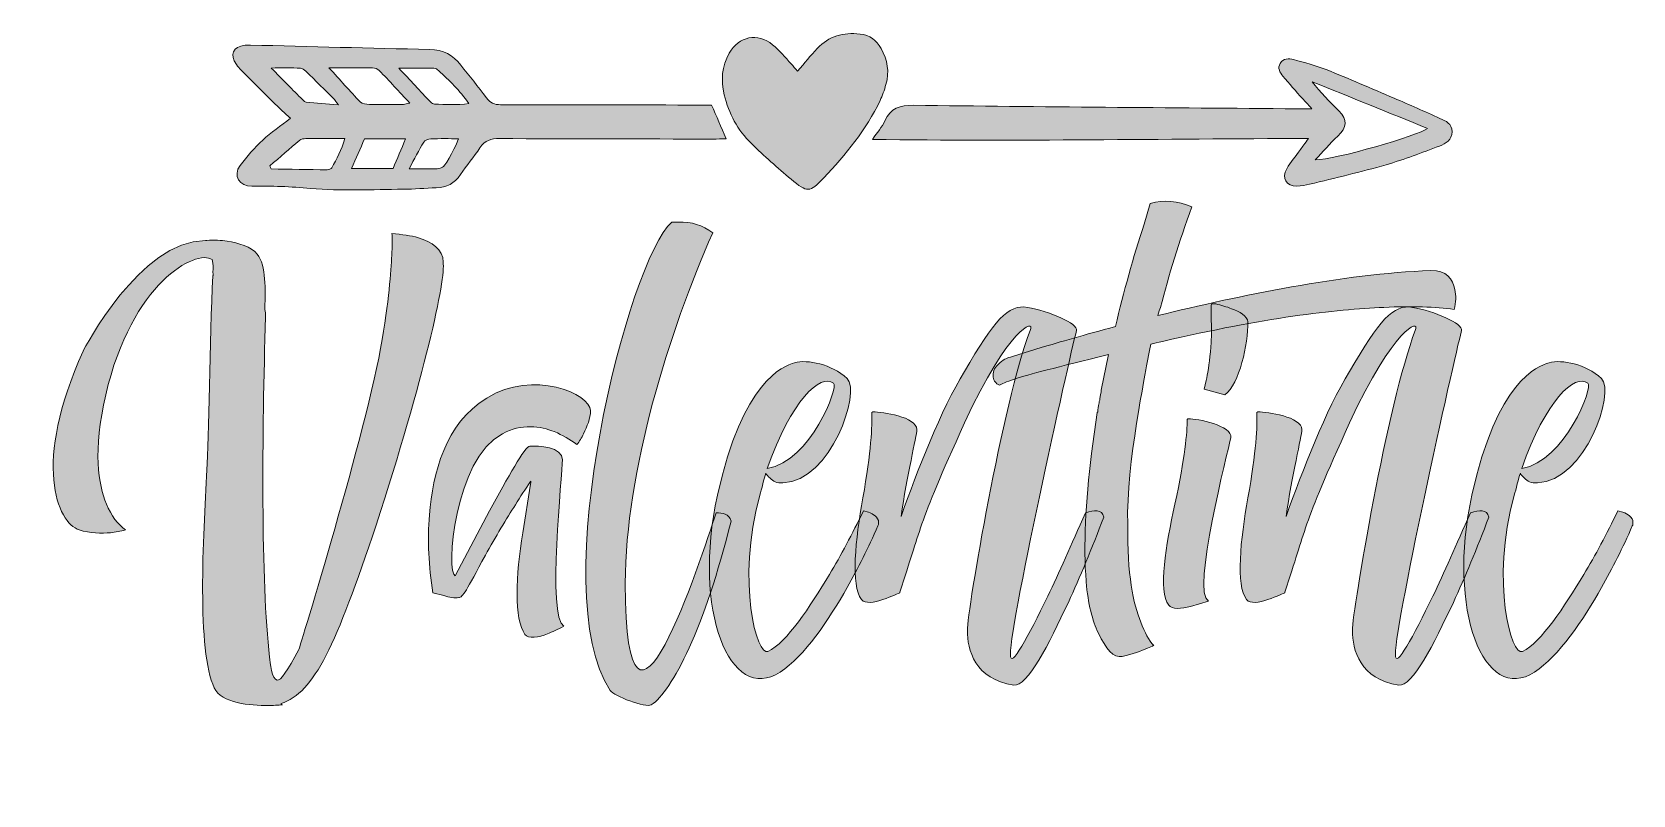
# Model space of a CAD drawing. Header units: inches. Extents: x 139 to 930, y -893 to -186.
# Drawn here: x 139 to 930, y -893 to -516 of the extents above; entities that cross this region are included whole.
import ezdxf

# ---------------------------------------------------------------- set-up
doc = ezdxf.new("R2010")
doc.units = ezdxf.units.IN
doc.header["$MEASUREMENT"] = 0
doc.layers.add('Layer 1', color=7, linetype='Continuous')

# ---------------------------------------------------------------- blocks, each defined once
blk = doc.blocks.new('block 4')
at = {"layer": 'Layer 1', "true_color": 0xffffff}
h = blk.add_hatch(color=7, dxfattribs=at)
h.dxf.hatch_style = 2
edge = h.paths.add_edge_path()
edge.add_spline(control_points=[(842.34, -643.76), (843.02, -646.8), (843.02, -649.84), (842, -653.55), (832.89, -652.2), (821.08, -651.86), (807.25, -652.53), (783.29, -653.55), (747.85, -657.6), (697.91, -669.41), (695.55, -669.74), (693.86, -670.42), (692.18, -670.76), (692.18, -670.76), (691.5, -673.79), (691.5, -673.79), (691.5, -673.79), (690.15, -680.54), (690.15, -680.54), (690.15, -682.57), (679.69, -730.49), (680.7, -759.51), (680.36, -784.82), (683.4, -798.99), (687.11, -808.1), (689.14, -813.16), (691.16, -817.21), (693.53, -819.57), (693.19, -819.57), (693.19, -819.57), (692.85, -819.91), (692.85, -819.91), (690.49, -820.92), (690.49, -820.92), (687.45, -822.27), (683.06, -823.96), (678, -824.97), (673.62, -825.99), (669.9, -821.26), (666.19, -813.5), (663.16, -807.43), (661.13, -798.99), (660.12, -788.19), (660.12, -788.19), (660.12, -787.85), (660.12, -787.85), (658.77, -770.64), (659.78, -748.71), (662.82, -724.75), (662.82, -724.75), (665.52, -704.5), (665.52, -704.5), (665.52, -704.5), (665.85, -704.16), (665.85, -704.16), (665.85, -702.82), (666.19, -701.47), (666.53, -699.78), (666.53, -699.1), (666.53, -698.77), (666.87, -698.43), (666.87, -697.42), (667.2, -696.07), (667.54, -694.38), (667.54, -694.38), (667.54, -693.37), (667.54, -693.37), (667.54, -693.37), (671.25, -675.82), (671.25, -675.82), (645.27, -682.23), (631.77, -685.6), (624.68, -687.97), (620.64, -689.32), (618.27, -690.33), (617.26, -691), (616.25, -690.67), (615.57, -689.99), (614.9, -688.98), (613.89, -687.29), (613.89, -685.27), (614.9, -682.91), (615.91, -681.22), (617.6, -679.53), (619.96, -678.18), (620.97, -677.51), (622.32, -677.17), (623.67, -676.83), (623.67, -676.83), (637.85, -672.44), (637.85, -672.44), (646.96, -669.74), (659.44, -666.03), (674.63, -661.98), (678.68, -644.77), (683.4, -627.9), (688.8, -611.36), (688.8, -611.36), (691.84, -601.24), (691.84, -601.24), (698.59, -599.22), (705.34, -599.89), (712.42, -602.93), (706.01, -620.14), (700.95, -636.67), (696.9, -652.53), (696.56, -653.55), (695.89, -654.9), (695.55, -656.58), (735.71, -646.8), (786.66, -636), (830.53, -634.31), (838.29, -633.97), (841.33, -638.7), (842.34, -643.76)], knot_values=[0, 0, 0, 0, 1, 1, 1, 2, 2, 2, 3, 3, 3, 4, 4, 4, 5, 5, 5, 6, 6, 6, 7, 7, 7, 8, 8, 8, 9, 9, 9, 10, 10, 10, 11, 11, 11, 12, 12, 12, 13, 13, 13, 14, 14, 14, 15, 15, 15, 16, 16, 16, 17, 17, 17, 18, 18, 18, 19, 19, 19, 20, 20, 20, 21, 21, 21, 22, 22, 22, 23, 23, 23, 24, 24, 24, 25, 25, 25, 26, 26, 26, 27, 27, 27, 28, 28, 28, 29, 29, 29, 30, 30, 30, 31, 31, 31, 32, 32, 32, 33, 33, 33, 34, 34, 34, 35, 35, 35, 36, 36, 36, 37, 37, 37, 38, 38, 38, 38], degree=3, periodic=1)
h = blk.add_hatch(color=7, dxfattribs=at)
h.dxf.hatch_style = 2
edge = h.paths.add_edge_path()
edge.add_spline(control_points=[(330.1, -618.11), (336.52, -620.48), (342.59, -623.51), (342.25, -630.26), (343.94, -637.69), (332.81, -687.63), (309.18, -760.18), (289.27, -819.57), (278.81, -842.86), (262.28, -848.26), (262.28, -848.6), (262.61, -848.93), (262.95, -848.93), (261.94, -848.93), (259.58, -849.27), (255.87, -849.27), (247.09, -849.27), (232.58, -848.26), (229.21, -840.5), (220.43, -822.61), (223.81, -765.92), (225.5, -732.85), (226.51, -718.34), (226.84, -668.39), (228.53, -637.01), (228.53, -636.67), (228.87, -636.34), (228.53, -635.32), (228.53, -635.32), (228.53, -634.99), (228.53, -634.99), (228.87, -633.3), (228.53, -631.27), (228.19, -628.91), (220.1, -623.51), (188.38, -640.39), (175.55, -695.73), (169.14, -723.74), (171.84, -739.93), (175.89, -749.72), (178.25, -755.46), (181.63, -759.85), (185.34, -762.54), (182.98, -763.22), (180.28, -763.56), (177.91, -763.89), (173.53, -764.23), (167.79, -764.23), (162.39, -762.54), (151.59, -758.83), (139.11, -729.81), (164.41, -674.13), (164.75, -673.46), (192.42, -619.46), (224.82, -619.46), (224.82, -619.46), (225.5, -619.46), (225.5, -619.46), (229.21, -619.13), (232.58, -619.46), (235.62, -619.8), (241.02, -620.81), (247.43, -622.5), (250.47, -626.21), (254.85, -631.95), (254.52, -644.44), (254.18, -652.53), (254.18, -654.22), (254.52, -654.9), (254.52, -655.91), (254.52, -655.91), (254.52, -657.26), (254.52, -657.26), (252.83, -714.29), (252.15, -788.53), (256.54, -825.31), (256.54, -828.01), (257.89, -836.45), (260.25, -836.78), (261.94, -837.12), (265.31, -832.06), (271.05, -821.6), (271.05, -821.26), (304.46, -713.95), (312.22, -668.39), (315.93, -645.45), (316.61, -632.96), (316.95, -625.2), (317.28, -620.81), (317.28, -617.78), (316.95, -616.09), (322.01, -616.43), (326.39, -617.1), (330.1, -618.11)], knot_values=[0, 0, 0, 0, 1, 1, 1, 2, 2, 2, 3, 3, 3, 4, 4, 4, 5, 5, 5, 6, 6, 6, 7, 7, 7, 8, 8, 8, 9, 9, 9, 10, 10, 10, 11, 11, 11, 12, 12, 12, 13, 13, 13, 14, 14, 14, 15, 15, 15, 16, 16, 16, 17, 17, 17, 18, 18, 18, 19, 19, 19, 20, 20, 20, 21, 21, 21, 22, 22, 22, 23, 23, 23, 24, 24, 24, 25, 25, 25, 26, 26, 26, 27, 27, 27, 28, 28, 28, 29, 29, 29, 30, 30, 30, 31, 31, 31, 31], degree=3, periodic=1)
h = blk.add_hatch(color=7, dxfattribs=at)
h.dxf.hatch_style = 2
edge = h.paths.add_edge_path()
edge.add_spline(control_points=[(432.35, -788.87), (432.35, -893.48), (469.8, -776.38), (477.23, -754.11), (480.26, -754.11), (483.64, -754.45), (484.65, -758.16), (471.49, -810.8), (455.63, -842.18), (445.17, -848.93), (442.47, -850.62), (426.61, -844.55), (424.92, -841.85), (392.19, -792.91), (434.03, -628.91), (455.29, -610.35), (455.29, -610.35), (458.67, -610.35), (458.67, -610.35), (465.08, -610.35), (470.48, -611.7), (475.54, -615.75), (453.94, -664.35), (432.35, -733.86), (432.35, -788.87)], knot_values=[0, 0, 0, 0, 1, 1, 1, 2, 2, 2, 3, 3, 3, 4, 4, 4, 5, 5, 5, 6, 6, 6, 7, 7, 7, 8, 8, 8, 8], degree=3, periodic=1)
h = blk.add_hatch(color=7, dxfattribs=at)
h.dxf.hatch_style = 2
edge = h.paths.add_edge_path()
edge.add_spline(control_points=[(668.9, -756.13), (662.82, -771.99), (657.09, -785.83), (651.35, -798.31), (641.56, -818.9), (631.1, -840.16), (624.35, -839.15), (605.12, -836.45), (601.41, -821.6), (601.41, -812.15), (601.41, -802.7), (618.95, -699.1), (632.45, -664.01), (635.15, -657.6), (621.65, -662.66), (600.06, -709.56), (575.76, -762.88), (578.8, -761.53), (568, -793.25), (568, -793.25), (568, -793.59), (568, -793.59), (567.66, -793.59), (552.48, -801.35), (549.1, -796.96), (543.7, -789.88), (546.06, -767.27), (549.78, -746.68), (553.83, -723.74), (554.5, -710.91), (554.16, -704.5), (554.5, -704.16), (554.84, -704.16), (554.84, -704.16), (559.22, -704.16), (576.44, -706.53), (576.44, -712.94), (576.44, -715.98), (571.37, -736.22), (568.67, -755.79), (576.77, -733.19), (588.24, -703.15), (600.06, -684.25), (614.57, -658.95), (621.65, -650.85), (631.1, -652.53), (641.56, -654.22), (656.41, -660.63), (655.4, -664.01), (654.05, -667.72), (622.67, -807.09), (622.67, -823.96), (622.67, -832.06), (631.44, -814.85), (641.23, -795.28), (646.63, -783.8), (652.7, -769.97), (659.79, -754.11), (664.17, -752.76), (667.89, -752.08), (668.9, -756.13)], knot_values=[0, 0, 0, 0, 1, 1, 1, 2, 2, 2, 3, 3, 3, 4, 4, 4, 5, 5, 5, 6, 6, 6, 7, 7, 7, 8, 8, 8, 9, 9, 9, 10, 10, 10, 11, 11, 11, 12, 12, 12, 13, 13, 13, 14, 14, 14, 15, 15, 15, 16, 16, 16, 17, 17, 17, 18, 18, 18, 19, 19, 19, 20, 20, 20, 20], degree=3, periodic=1)
h = blk.add_hatch(color=7, dxfattribs=at)
h.dxf.hatch_style = 2
edge = h.paths.add_edge_path()
edge.add_spline(control_points=[(731.66, -716.99), (730.31, -723.06), (712.08, -793.59), (720.52, -797.64), (720.52, -797.64), (711.75, -800.34), (711.75, -800.34), (707.36, -801.35), (702.3, -802.03), (700.95, -799.66), (695.55, -792.58), (699.6, -770.31), (703.98, -749.72), (709.05, -726.77), (710.06, -714.29), (710.06, -707.88), (710.4, -707.54), (710.4, -707.54), (710.73, -707.54), (714.78, -707.54), (732.67, -710.91), (731.66, -716.99)], knot_values=[0, 0, 0, 0, 1, 1, 1, 2, 2, 2, 3, 3, 3, 4, 4, 4, 5, 5, 5, 6, 6, 6, 7, 7, 7, 7], degree=3, periodic=1)
edge = h.paths.add_edge_path()
edge.add_spline(control_points=[(728.62, -695.73), (728.62, -695.73), (718.49, -693.03), (718.49, -693.03), (718.49, -693.03), (719.51, -688.64), (719.51, -688.64), (720.18, -685.6), (720.86, -680.88), (721.53, -674.47), (722.88, -661.98), (721.2, -651.86), (722.21, -650.85), (722.21, -650.85), (723.56, -650.85), (723.56, -650.85), (723.56, -650.85), (724.23, -650.85), (724.23, -650.85), (726.93, -651.52), (729.63, -652.2), (731.99, -653.21), (736.04, -654.56), (739.75, -656.92), (740.09, -659.62), (740.09, -670.76), (736.04, -690.33), (728.62, -695.73)], knot_values=[0, 0, 0, 0, 1, 1, 1, 2, 2, 2, 3, 3, 3, 4, 4, 4, 5, 5, 5, 6, 6, 6, 7, 7, 7, 8, 8, 8, 9, 9, 9, 9], degree=3, periodic=1)
h = blk.add_hatch(color=7, dxfattribs=at)
h.dxf.hatch_style = 2
edge = h.paths.add_edge_path()
edge.add_spline(control_points=[(859.21, -756.13), (853.14, -771.99), (847.4, -785.83), (841.66, -798.31), (831.88, -818.9), (821.42, -840.16), (814.67, -839.15), (795.43, -836.45), (791.72, -821.6), (791.72, -812.15), (791.72, -802.7), (809.27, -699.1), (822.77, -664.01), (825.47, -657.6), (811.97, -662.66), (790.37, -709.56), (766.07, -762.88), (769.11, -761.53), (758.31, -793.25), (758.31, -793.25), (758.31, -793.59), (758.31, -793.59), (757.98, -793.59), (742.79, -801.35), (739.42, -796.96), (734.02, -789.88), (736.38, -767.27), (740.09, -746.68), (744.14, -723.74), (744.81, -710.91), (744.48, -704.5), (744.81, -704.16), (745.15, -704.16), (745.15, -704.16), (749.54, -704.16), (766.75, -706.53), (766.75, -712.94), (766.75, -715.98), (761.69, -736.22), (758.99, -755.79), (767.09, -733.19), (778.56, -703.15), (790.37, -684.25), (804.88, -658.95), (811.97, -650.85), (821.42, -652.53), (831.88, -654.22), (846.73, -660.63), (845.71, -664.01), (844.36, -667.72), (812.98, -807.09), (812.98, -823.96), (812.98, -832.06), (821.75, -814.85), (831.54, -795.28), (836.94, -783.8), (843.01, -769.97), (850.1, -754.11), (854.49, -752.76), (858.2, -752.08), (859.21, -756.13)], knot_values=[0, 0, 0, 0, 1, 1, 1, 2, 2, 2, 3, 3, 3, 4, 4, 4, 5, 5, 5, 6, 6, 6, 7, 7, 7, 8, 8, 8, 9, 9, 9, 10, 10, 10, 11, 11, 11, 12, 12, 12, 13, 13, 13, 14, 14, 14, 15, 15, 15, 16, 16, 16, 17, 17, 17, 18, 18, 18, 19, 19, 19, 20, 20, 20, 20], degree=3, periodic=1)
h = blk.add_hatch(color=7, dxfattribs=at)
h.dxf.hatch_style = 2
edge = h.paths.add_edge_path()
edge.add_spline(control_points=[(557.54, -758.83), (557.54, -759.51), (557.54, -760.18), (557.2, -760.52), (552.48, -771.32), (547.42, -781.44), (542.02, -790.89), (532.91, -807.09), (520.76, -824.97), (508.94, -832.74), (483.97, -848.93), (465.41, -802.03), (477.9, -745.33), (490.39, -688.98), (510.29, -681.56), (516.03, -679.87), (522.44, -678.18), (534.25, -680.54), (542.02, -687.63), (548.77, -694.38), (534.25, -738.25), (510.29, -739.26), (507.26, -739.6), (505.23, -738.25), (503.88, -736.9), (502.87, -735.88), (502.2, -735.21), (501.86, -734.54), (500.85, -736.9), (499.83, -742.63), (498.82, -745.33), (487.01, -788.53), (497.47, -825.31), (502.87, -822.61), (512.32, -817.89), (523.46, -800.68), (533.24, -784.48), (538.98, -775.03), (544.38, -764.57), (550.11, -753.1), (550.11, -753.1), (552.48, -753.77), (552.48, -753.77), (553.83, -754.11), (554.84, -755.12), (555.85, -755.46), (556.86, -756.47), (557.54, -757.48), (557.54, -758.83)], knot_values=[0, 0, 0, 0, 1, 1, 1, 2, 2, 2, 3, 3, 3, 4, 4, 4, 5, 5, 5, 6, 6, 6, 7, 7, 7, 8, 8, 8, 9, 9, 9, 10, 10, 10, 11, 11, 11, 12, 12, 12, 13, 13, 13, 14, 14, 14, 15, 15, 15, 16, 16, 16, 16], degree=3, periodic=1)
edge = h.paths.add_edge_path()
edge.add_spline(control_points=[(502.53, -732.17), (524.13, -728.46), (537.97, -691.68), (535.27, -689.99), (528.86, -684.93), (514.34, -698.43), (502.53, -732.17)], knot_values=[0, 0, 0, 0, 1, 1, 1, 2, 2, 2, 2], degree=3, periodic=1)
h = blk.add_hatch(color=7, dxfattribs=at)
h.dxf.hatch_style = 2
edge = h.paths.add_edge_path()
edge.add_spline(control_points=[(930.41, -758.83), (930.41, -759.51), (930.41, -760.18), (930.07, -760.52), (925.35, -771.32), (920.28, -781.44), (914.88, -790.89), (905.77, -807.09), (893.63, -824.97), (881.81, -832.74), (856.84, -848.93), (838.28, -802.03), (850.77, -745.33), (863.25, -688.98), (883.17, -681.56), (888.9, -679.87), (895.31, -678.18), (907.12, -680.54), (914.88, -687.63), (921.63, -694.38), (907.12, -738.25), (883.17, -739.26), (880.13, -739.6), (878.1, -738.25), (876.75, -736.9), (875.74, -735.88), (875.07, -735.21), (874.73, -734.54), (873.72, -736.9), (872.7, -742.63), (871.69, -745.33), (859.88, -788.53), (870.34, -825.31), (875.74, -822.61), (885.19, -817.89), (896.32, -800.68), (906.11, -784.48), (911.85, -775.03), (917.25, -764.57), (922.98, -753.1), (922.98, -753.1), (925.35, -753.77), (925.35, -753.77), (926.7, -754.11), (927.71, -755.12), (928.72, -755.46), (929.73, -756.47), (930.41, -757.48), (930.41, -758.83)], knot_values=[0, 0, 0, 0, 1, 1, 1, 2, 2, 2, 3, 3, 3, 4, 4, 4, 5, 5, 5, 6, 6, 6, 7, 7, 7, 8, 8, 8, 9, 9, 9, 10, 10, 10, 11, 11, 11, 12, 12, 12, 13, 13, 13, 14, 14, 14, 15, 15, 15, 16, 16, 16, 16], degree=3, periodic=1)
edge = h.paths.add_edge_path()
edge.add_spline(control_points=[(875.4, -732.17), (897, -728.46), (910.83, -691.68), (908.14, -689.99), (901.72, -684.93), (887.21, -698.43), (875.4, -732.17)], knot_values=[0, 0, 0, 0, 1, 1, 1, 2, 2, 2, 2], degree=3, periodic=1)
h = blk.add_hatch(color=7, dxfattribs=at)
h.dxf.hatch_style = 2
edge = h.paths.add_edge_path()
edge.add_spline(control_points=[(348.32, -785.15), (348.32, -785.15), (365.19, -753.1), (365.19, -753.1), (374.31, -736.9), (382.74, -721.04), (385.11, -721.04), (389.49, -721.04), (401.3, -721.37), (401.3, -727.79), (401.3, -734.2), (393.54, -805.74), (401.98, -810.13), (398.94, -811.81), (396.24, -812.82), (393.88, -813.84), (389.49, -815.53), (384.43, -816.54), (382.74, -814.17), (377.34, -806.75), (378.02, -784.82), (381.73, -763.89), (381.73, -763.89), (385.44, -739.93), (385.44, -739.93), (385.78, -738.59), (385.78, -738.25), (385.44, -738.59), (383.08, -742.3), (380.38, -746.01), (378.02, -750.06), (373.63, -756.81), (368.23, -765.92), (363.17, -775.03), (353.72, -792.58), (352.03, -795.95), (350.01, -795.95), (348.32, -796.29), (345.29, -795.95), (342.59, -794.94), (342.59, -794.94), (337.19, -793.59), (337.19, -793.59), (335.16, -780.43), (334.49, -767.61), (335.5, -755.12), (337.19, -734.54), (343.26, -709.9), (363.85, -697.42), (386.79, -682.91), (415.14, -695.39), (415.14, -703.49), (415.14, -707.54), (413.45, -711.25), (411.76, -714.96), (410.75, -716.99), (409.74, -718.68), (408.39, -720.36), (405.02, -717.66), (401.3, -715.64), (397.25, -713.95), (390.5, -711.25), (381.05, -709.9), (371.61, -714.96), (347.65, -727.45), (343.6, -784.14), (348.32, -785.15)], knot_values=[0, 0, 0, 0, 1, 1, 1, 2, 2, 2, 3, 3, 3, 4, 4, 4, 5, 5, 5, 6, 6, 6, 7, 7, 7, 8, 8, 8, 9, 9, 9, 10, 10, 10, 11, 11, 11, 12, 12, 12, 13, 13, 13, 14, 14, 14, 15, 15, 15, 16, 16, 16, 17, 17, 17, 18, 18, 18, 19, 19, 19, 20, 20, 20, 21, 21, 21, 22, 22, 22, 22], degree=3, periodic=1)
at = {"layer": 'Layer 1', "lineweight": 0}
for points, knots in [([(842.34, -643.76), (843.02, -646.8), (843.02, -649.84), (842, -653.55), (832.89, -652.2), (821.08, -651.86), (807.25, -652.53), (783.29, -653.55), (747.85, -657.6), (697.91, -669.41), (695.55, -669.74), (693.86, -670.42), (692.18, -670.76), (692.18, -670.76), (691.5, -673.79), (691.5, -673.79), (691.5, -673.79), (690.15, -680.54), (690.15, -680.54), (690.15, -682.57), (679.69, -730.49), (680.7, -759.51), (680.36, -784.82), (683.4, -798.99), (687.11, -808.1), (689.14, -813.16), (691.16, -817.21), (693.53, -819.57), (693.19, -819.57), (693.19, -819.57), (692.85, -819.91), (692.85, -819.91), (690.49, -820.92), (690.49, -820.92), (687.45, -822.27), (683.06, -823.96), (678, -824.97), (673.62, -825.99), (669.9, -821.26), (666.19, -813.5), (663.16, -807.43), (661.13, -798.99), (660.12, -788.19), (660.12, -788.19), (660.12, -787.85), (660.12, -787.85), (658.77, -770.64), (659.78, -748.71), (662.82, -724.75), (662.82, -724.75), (665.52, -704.5), (665.52, -704.5), (665.52, -704.5), (665.85, -704.16), (665.85, -704.16), (665.85, -702.82), (666.19, -701.47), (666.53, -699.78), (666.53, -699.1), (666.53, -698.77), (666.87, -698.43), (666.87, -697.42), (667.2, -696.07), (667.54, -694.38), (667.54, -694.38), (667.54, -693.37), (667.54, -693.37), (667.54, -693.37), (671.25, -675.82), (671.25, -675.82), (645.27, -682.23), (631.77, -685.6), (624.68, -687.97), (620.64, -689.32), (618.27, -690.33), (617.26, -691), (616.25, -690.67), (615.57, -689.99), (614.9, -688.98), (613.89, -687.29), (613.89, -685.27), (614.9, -682.91), (615.91, -681.22), (617.6, -679.53), (619.96, -678.18), (620.97, -677.51), (622.32, -677.17), (623.67, -676.83), (623.67, -676.83), (637.85, -672.44), (637.85, -672.44), (646.96, -669.74), (659.44, -666.03), (674.63, -661.98), (678.68, -644.77), (683.4, -627.9), (688.8, -611.36), (688.8, -611.36), (691.84, -601.24), (691.84, -601.24), (698.59, -599.22), (705.34, -599.89), (712.42, -602.93), (706.01, -620.14), (700.95, -636.67), (696.9, -652.53), (696.56, -653.55), (695.89, -654.9), (695.55, -656.58), (735.71, -646.8), (786.66, -636), (830.53, -634.31), (838.29, -633.97), (841.33, -638.7), (842.34, -643.76)], [0, 0, 0, 0, 1, 1, 1, 2, 2, 2, 3, 3, 3, 4, 4, 4, 5, 5, 5, 6, 6, 6, 7, 7, 7, 8, 8, 8, 9, 9, 9, 10, 10, 10, 11, 11, 11, 12, 12, 12, 13, 13, 13, 14, 14, 14, 15, 15, 15, 16, 16, 16, 17, 17, 17, 18, 18, 18, 19, 19, 19, 20, 20, 20, 21, 21, 21, 22, 22, 22, 23, 23, 23, 24, 24, 24, 25, 25, 25, 26, 26, 26, 27, 27, 27, 28, 28, 28, 29, 29, 29, 30, 30, 30, 31, 31, 31, 32, 32, 32, 33, 33, 33, 34, 34, 34, 35, 35, 35, 36, 36, 36, 37, 37, 37, 38, 38, 38, 38]), ([(330.1, -618.11), (336.52, -620.48), (342.59, -623.51), (342.25, -630.26), (343.94, -637.69), (332.81, -687.63), (309.18, -760.18), (289.27, -819.57), (278.81, -842.86), (262.28, -848.26), (262.28, -848.6), (262.61, -848.93), (262.95, -848.93), (261.94, -848.93), (259.58, -849.27), (255.87, -849.27), (247.09, -849.27), (232.58, -848.26), (229.21, -840.5), (220.43, -822.61), (223.81, -765.92), (225.5, -732.85), (226.51, -718.34), (226.84, -668.39), (228.53, -637.01), (228.53, -636.67), (228.87, -636.34), (228.53, -635.32), (228.53, -635.32), (228.53, -634.99), (228.53, -634.99), (228.87, -633.3), (228.53, -631.27), (228.19, -628.91), (220.1, -623.51), (188.38, -640.39), (175.55, -695.73), (169.14, -723.74), (171.84, -739.93), (175.89, -749.72), (178.25, -755.46), (181.63, -759.85), (185.34, -762.54), (182.98, -763.22), (180.28, -763.56), (177.91, -763.89), (173.53, -764.23), (167.79, -764.23), (162.39, -762.54), (151.59, -758.83), (139.11, -729.81), (164.41, -674.13), (164.75, -673.46), (192.42, -619.46), (224.82, -619.46), (224.82, -619.46), (225.5, -619.46), (225.5, -619.46), (229.21, -619.13), (232.58, -619.46), (235.62, -619.8), (241.02, -620.81), (247.43, -622.5), (250.47, -626.21), (254.85, -631.95), (254.52, -644.44), (254.18, -652.53), (254.18, -654.22), (254.52, -654.9), (254.52, -655.91), (254.52, -655.91), (254.52, -657.26), (254.52, -657.26), (252.83, -714.29), (252.15, -788.53), (256.54, -825.31), (256.54, -828.01), (257.89, -836.45), (260.25, -836.78), (261.94, -837.12), (265.31, -832.06), (271.05, -821.6), (271.05, -821.26), (304.46, -713.95), (312.22, -668.39), (315.93, -645.45), (316.61, -632.96), (316.95, -625.2), (317.28, -620.81), (317.28, -617.78), (316.95, -616.09), (322.01, -616.43), (326.39, -617.1), (330.1, -618.11)], [0, 0, 0, 0, 1, 1, 1, 2, 2, 2, 3, 3, 3, 4, 4, 4, 5, 5, 5, 6, 6, 6, 7, 7, 7, 8, 8, 8, 9, 9, 9, 10, 10, 10, 11, 11, 11, 12, 12, 12, 13, 13, 13, 14, 14, 14, 15, 15, 15, 16, 16, 16, 17, 17, 17, 18, 18, 18, 19, 19, 19, 20, 20, 20, 21, 21, 21, 22, 22, 22, 23, 23, 23, 24, 24, 24, 25, 25, 25, 26, 26, 26, 27, 27, 27, 28, 28, 28, 29, 29, 29, 30, 30, 30, 31, 31, 31, 31]), ([(432.35, -788.87), (432.35, -893.48), (469.8, -776.38), (477.23, -754.11), (480.26, -754.11), (483.64, -754.45), (484.65, -758.16), (471.49, -810.8), (455.63, -842.18), (445.17, -848.93), (442.47, -850.62), (426.61, -844.55), (424.92, -841.85), (392.19, -792.91), (434.03, -628.91), (455.29, -610.35), (455.29, -610.35), (458.67, -610.35), (458.67, -610.35), (465.08, -610.35), (470.48, -611.7), (475.54, -615.75), (453.94, -664.35), (432.35, -733.86), (432.35, -788.87)], [0, 0, 0, 0, 1, 1, 1, 2, 2, 2, 3, 3, 3, 4, 4, 4, 5, 5, 5, 6, 6, 6, 7, 7, 7, 8, 8, 8, 8]), ([(668.9, -756.13), (662.82, -771.99), (657.09, -785.83), (651.35, -798.31), (641.56, -818.9), (631.1, -840.16), (624.35, -839.15), (605.12, -836.45), (601.41, -821.6), (601.41, -812.15), (601.41, -802.7), (618.95, -699.1), (632.45, -664.01), (635.15, -657.6), (621.65, -662.66), (600.06, -709.56), (575.76, -762.88), (578.8, -761.53), (568, -793.25), (568, -793.25), (568, -793.59), (568, -793.59), (567.66, -793.59), (552.48, -801.35), (549.1, -796.96), (543.7, -789.88), (546.06, -767.27), (549.78, -746.68), (553.83, -723.74), (554.5, -710.91), (554.16, -704.5), (554.5, -704.16), (554.84, -704.16), (554.84, -704.16), (559.22, -704.16), (576.44, -706.53), (576.44, -712.94), (576.44, -715.98), (571.37, -736.22), (568.67, -755.79), (576.77, -733.19), (588.24, -703.15), (600.06, -684.25), (614.57, -658.95), (621.65, -650.85), (631.1, -652.53), (641.56, -654.22), (656.41, -660.63), (655.4, -664.01), (654.05, -667.72), (622.67, -807.09), (622.67, -823.96), (622.67, -832.06), (631.44, -814.85), (641.23, -795.28), (646.63, -783.8), (652.7, -769.97), (659.79, -754.11), (664.17, -752.76), (667.89, -752.08), (668.9, -756.13)], [0, 0, 0, 0, 1, 1, 1, 2, 2, 2, 3, 3, 3, 4, 4, 4, 5, 5, 5, 6, 6, 6, 7, 7, 7, 8, 8, 8, 9, 9, 9, 10, 10, 10, 11, 11, 11, 12, 12, 12, 13, 13, 13, 14, 14, 14, 15, 15, 15, 16, 16, 16, 17, 17, 17, 18, 18, 18, 19, 19, 19, 20, 20, 20, 20]), ([(728.62, -695.73), (728.62, -695.73), (718.49, -693.03), (718.49, -693.03), (718.49, -693.03), (719.51, -688.64), (719.51, -688.64), (720.18, -685.6), (720.86, -680.88), (721.53, -674.47), (722.88, -661.98), (721.2, -651.86), (722.21, -650.85), (722.21, -650.85), (723.56, -650.85), (723.56, -650.85), (723.56, -650.85), (724.23, -650.85), (724.23, -650.85), (726.93, -651.52), (729.63, -652.2), (731.99, -653.21), (736.04, -654.56), (739.75, -656.92), (740.09, -659.62), (740.09, -670.76), (736.04, -690.33), (728.62, -695.73)], [0, 0, 0, 0, 1, 1, 1, 2, 2, 2, 3, 3, 3, 4, 4, 4, 5, 5, 5, 6, 6, 6, 7, 7, 7, 8, 8, 8, 9, 9, 9, 9]), ([(859.21, -756.13), (853.14, -771.99), (847.4, -785.83), (841.66, -798.31), (831.88, -818.9), (821.42, -840.16), (814.67, -839.15), (795.43, -836.45), (791.72, -821.6), (791.72, -812.15), (791.72, -802.7), (809.27, -699.1), (822.77, -664.01), (825.47, -657.6), (811.97, -662.66), (790.37, -709.56), (766.07, -762.88), (769.11, -761.53), (758.31, -793.25), (758.31, -793.25), (758.31, -793.59), (758.31, -793.59), (757.98, -793.59), (742.79, -801.35), (739.42, -796.96), (734.02, -789.88), (736.38, -767.27), (740.09, -746.68), (744.14, -723.74), (744.81, -710.91), (744.48, -704.5), (744.81, -704.16), (745.15, -704.16), (745.15, -704.16), (749.54, -704.16), (766.75, -706.53), (766.75, -712.94), (766.75, -715.98), (761.69, -736.22), (758.99, -755.79), (767.09, -733.19), (778.56, -703.15), (790.37, -684.25), (804.88, -658.95), (811.97, -650.85), (821.42, -652.53), (831.88, -654.22), (846.73, -660.63), (845.71, -664.01), (844.36, -667.72), (812.98, -807.09), (812.98, -823.96), (812.98, -832.06), (821.75, -814.85), (831.54, -795.28), (836.94, -783.8), (843.01, -769.97), (850.1, -754.11), (854.49, -752.76), (858.2, -752.08), (859.21, -756.13)], [0, 0, 0, 0, 1, 1, 1, 2, 2, 2, 3, 3, 3, 4, 4, 4, 5, 5, 5, 6, 6, 6, 7, 7, 7, 8, 8, 8, 9, 9, 9, 10, 10, 10, 11, 11, 11, 12, 12, 12, 13, 13, 13, 14, 14, 14, 15, 15, 15, 16, 16, 16, 17, 17, 17, 18, 18, 18, 19, 19, 19, 20, 20, 20, 20]), ([(557.54, -758.83), (557.54, -759.51), (557.54, -760.18), (557.2, -760.52), (552.48, -771.32), (547.42, -781.44), (542.02, -790.89), (532.91, -807.09), (520.76, -824.97), (508.94, -832.74), (483.97, -848.93), (465.41, -802.03), (477.9, -745.33), (490.39, -688.98), (510.29, -681.56), (516.03, -679.87), (522.44, -678.18), (534.25, -680.54), (542.02, -687.63), (548.77, -694.38), (534.25, -738.25), (510.29, -739.26), (507.26, -739.6), (505.23, -738.25), (503.88, -736.9), (502.87, -735.88), (502.2, -735.21), (501.86, -734.54), (500.85, -736.9), (499.83, -742.63), (498.82, -745.33), (487.01, -788.53), (497.47, -825.31), (502.87, -822.61), (512.32, -817.89), (523.46, -800.68), (533.24, -784.48), (538.98, -775.03), (544.38, -764.57), (550.11, -753.1), (550.11, -753.1), (552.48, -753.77), (552.48, -753.77), (553.83, -754.11), (554.84, -755.12), (555.85, -755.46), (556.86, -756.47), (557.54, -757.48), (557.54, -758.83)], [0, 0, 0, 0, 1, 1, 1, 2, 2, 2, 3, 3, 3, 4, 4, 4, 5, 5, 5, 6, 6, 6, 7, 7, 7, 8, 8, 8, 9, 9, 9, 10, 10, 10, 11, 11, 11, 12, 12, 12, 13, 13, 13, 14, 14, 14, 15, 15, 15, 16, 16, 16, 16]), ([(930.41, -758.83), (930.41, -759.51), (930.41, -760.18), (930.07, -760.52), (925.35, -771.32), (920.28, -781.44), (914.88, -790.89), (905.77, -807.09), (893.63, -824.97), (881.81, -832.74), (856.84, -848.93), (838.28, -802.03), (850.77, -745.33), (863.25, -688.98), (883.17, -681.56), (888.9, -679.87), (895.31, -678.18), (907.12, -680.54), (914.88, -687.63), (921.63, -694.38), (907.12, -738.25), (883.17, -739.26), (880.13, -739.6), (878.1, -738.25), (876.75, -736.9), (875.74, -735.88), (875.07, -735.21), (874.73, -734.54), (873.72, -736.9), (872.7, -742.63), (871.69, -745.33), (859.88, -788.53), (870.34, -825.31), (875.74, -822.61), (885.19, -817.89), (896.32, -800.68), (906.11, -784.48), (911.85, -775.03), (917.25, -764.57), (922.98, -753.1), (922.98, -753.1), (925.35, -753.77), (925.35, -753.77), (926.7, -754.11), (927.71, -755.12), (928.72, -755.46), (929.73, -756.47), (930.41, -757.48), (930.41, -758.83)], [0, 0, 0, 0, 1, 1, 1, 2, 2, 2, 3, 3, 3, 4, 4, 4, 5, 5, 5, 6, 6, 6, 7, 7, 7, 8, 8, 8, 9, 9, 9, 10, 10, 10, 11, 11, 11, 12, 12, 12, 13, 13, 13, 14, 14, 14, 15, 15, 15, 16, 16, 16, 16]), ([(348.32, -785.15), (348.32, -785.15), (365.19, -753.1), (365.19, -753.1), (374.31, -736.9), (382.74, -721.04), (385.11, -721.04), (389.49, -721.04), (401.3, -721.37), (401.3, -727.79), (401.3, -734.2), (393.54, -805.74), (401.98, -810.13), (398.94, -811.81), (396.24, -812.82), (393.88, -813.84), (389.49, -815.53), (384.43, -816.54), (382.74, -814.17), (377.34, -806.75), (378.02, -784.82), (381.73, -763.89), (381.73, -763.89), (385.44, -739.93), (385.44, -739.93), (385.78, -738.59), (385.78, -738.25), (385.44, -738.59), (383.08, -742.3), (380.38, -746.01), (378.02, -750.06), (373.63, -756.81), (368.23, -765.92), (363.17, -775.03), (353.72, -792.58), (352.03, -795.95), (350.01, -795.95), (348.32, -796.29), (345.29, -795.95), (342.59, -794.94), (342.59, -794.94), (337.19, -793.59), (337.19, -793.59), (335.16, -780.43), (334.49, -767.61), (335.5, -755.12), (337.19, -734.54), (343.26, -709.9), (363.85, -697.42), (386.79, -682.91), (415.14, -695.39), (415.14, -703.49), (415.14, -707.54), (413.45, -711.25), (411.76, -714.96), (410.75, -716.99), (409.74, -718.68), (408.39, -720.36), (405.02, -717.66), (401.3, -715.64), (397.25, -713.95), (390.5, -711.25), (381.05, -709.9), (371.61, -714.96), (347.65, -727.45), (343.6, -784.14), (348.32, -785.15)], [0, 0, 0, 0, 1, 1, 1, 2, 2, 2, 3, 3, 3, 4, 4, 4, 5, 5, 5, 6, 6, 6, 7, 7, 7, 8, 8, 8, 9, 9, 9, 10, 10, 10, 11, 11, 11, 12, 12, 12, 13, 13, 13, 14, 14, 14, 15, 15, 15, 16, 16, 16, 17, 17, 17, 18, 18, 18, 19, 19, 19, 20, 20, 20, 21, 21, 21, 22, 22, 22, 22]), ([(502.53, -732.17), (524.13, -728.46), (537.97, -691.68), (535.27, -689.99), (528.86, -684.93), (514.34, -698.43), (502.53, -732.17)], [0, 0, 0, 0, 1, 1, 1, 2, 2, 2, 2]), ([(875.4, -732.17), (897, -728.46), (910.83, -691.68), (908.14, -689.99), (901.72, -684.93), (887.21, -698.43), (875.4, -732.17)], [0, 0, 0, 0, 1, 1, 1, 2, 2, 2, 2]), ([(731.66, -716.99), (730.31, -723.06), (712.08, -793.59), (720.52, -797.64), (720.52, -797.64), (711.75, -800.34), (711.75, -800.34), (707.36, -801.35), (702.3, -802.03), (700.95, -799.66), (695.55, -792.58), (699.6, -770.31), (703.98, -749.72), (709.05, -726.77), (710.06, -714.29), (710.06, -707.88), (710.4, -707.54), (710.4, -707.54), (710.73, -707.54), (714.78, -707.54), (732.67, -710.91), (731.66, -716.99)], [0, 0, 0, 0, 1, 1, 1, 2, 2, 2, 3, 3, 3, 4, 4, 4, 5, 5, 5, 6, 6, 6, 7, 7, 7, 7])]:
    blk.add_open_spline(points, degree=3, knots=knots, dxfattribs=at)
blk = doc.blocks.new('block 6')
at = {"layer": 'Layer 1', "true_color": 0xe43b40}
h = blk.add_hatch(color=13, dxfattribs=at)
h.dxf.hatch_style = 2
edge = h.paths.add_edge_path()
edge.add_spline(control_points=[(517.45, -535.89), (521, -531.75), (523.95, -528.03), (527.2, -524.6), (532.96, -518.55), (540.16, -516.47), (548.36, -517.46), (553.1, -518.03), (556.55, -520.55), (558.8, -524.64), (561.88, -530.24), (563.01, -536.2), (561.17, -542.46), (560.38, -545.15), (559.44, -547.82), (558.24, -550.36), (551.43, -564.86), (541.31, -577.07), (530.44, -588.57), (523.39, -596.03), (522.35, -595.83), (514.28, -589.18), (507.5, -583.6), (500.95, -577.7), (494.66, -571.58), (487.84, -564.93), (483.46, -556.71), (481.26, -547.43), (479.59, -540.36), (479.96, -533.43), (483.7, -526.99), (488.63, -518.48), (497.51, -516.62), (505.17, -522.79), (508.56, -525.52), (511.34, -529.01), (514.36, -532.2), (515.41, -533.32), (516.33, -534.55), (517.45, -535.89)], knot_values=[0, 0, 0, 0, 1, 1, 1, 2, 2, 2, 3, 3, 3, 4, 4, 4, 5, 5, 5, 6, 6, 6, 7, 7, 7, 8, 8, 8, 9, 9, 9, 10, 10, 10, 11, 11, 11, 12, 12, 12, 13, 13, 13, 13], degree=3, periodic=1)
at = {"layer": 'Layer 1', "true_color": 0xffffff}
h = blk.add_hatch(color=7, dxfattribs=at)
h.dxf.hatch_style = 2
edge = h.paths.add_edge_path()
edge.add_spline(control_points=[(475.01, -552.56), (477.47, -558.21), (479.69, -563.32), (482.23, -569.17), (479.77, -569.24), (477.77, -569.36), (475.77, -569.35), (440.58, -569.32), (405.39, -569.34), (370.21, -569.12), (365.94, -569.09), (362.93, -569.99), (360.52, -573.71), (357.56, -578.28), (353.86, -582.36), (350.88, -586.91), (347.98, -591.34), (343.98, -593.2), (338.94, -593.43), (333.49, -593.68), (328.04, -594.11), (322.59, -594.14), (307.31, -594.25), (292.02, -595.13), (276.72, -593.78), (267.1, -592.93), (257.39, -592.4), (247.74, -592.62), (241.65, -592.77), (238.24, -587.5), (241.99, -582.39), (245.29, -577.89), (249.1, -573.67), (253.18, -569.85), (257.27, -566.03), (261.98, -562.86), (266.84, -559.08), (265.05, -557.48), (263.22, -555.99), (261.56, -554.34), (255.18, -548.04), (248.84, -541.69), (242.5, -535.33), (241.64, -534.46), (240.83, -533.52), (240.1, -532.53), (236.58, -527.7), (238.43, -523.65), (244.45, -522.98), (245.32, -522.88), (246.21, -522.89), (247.09, -522.91), (276.63, -523.65), (306.17, -524.53), (335.71, -525.03), (342.37, -525.15), (347.11, -527.77), (351, -532.78), (355.21, -538.2), (359.69, -543.42), (363.69, -548.98), (365.57, -551.59), (367.61, -552.39), (370.71, -552.38), (401.85, -552.36), (432.99, -552.48), (464.13, -552.55), (467.64, -552.56), (471.15, -552.56), (475.01, -552.56)], knot_values=[0, 0, 0, 0, 1, 1, 1, 2, 2, 2, 3, 3, 3, 4, 4, 4, 5, 5, 5, 6, 6, 6, 7, 7, 7, 8, 8, 8, 9, 9, 9, 10, 10, 10, 11, 11, 11, 12, 12, 12, 13, 13, 13, 14, 14, 14, 15, 15, 15, 16, 16, 16, 17, 17, 17, 18, 18, 18, 19, 19, 19, 20, 20, 20, 21, 21, 21, 22, 22, 22, 23, 23, 23, 23], degree=3, periodic=1)
edge = h.paths.add_edge_path()
edge.add_spline(control_points=[(285.88, -534.14), (291.32, -540.12), (296.26, -545.73), (301.46, -551.1), (302.36, -552.03), (304.35, -552.18), (305.85, -552.21), (311.46, -552.33), (317.07, -552.28), (322.69, -552.23), (323.59, -552.22), (324.49, -551.89), (325.82, -551.62), (320.53, -545.91), (315.69, -540.61), (310.72, -535.44), (309.98, -534.67), (308.58, -534.21), (307.47, -534.19), (300.31, -534.08), (293.14, -534.14), (285.88, -534.14)], knot_values=[0, 0, 0, 0, 1, 1, 1, 2, 2, 2, 3, 3, 3, 4, 4, 4, 5, 5, 5, 6, 6, 6, 7, 7, 7, 7], degree=3, periodic=1)
edge = h.paths.add_edge_path()
edge.add_spline(control_points=[(256.71, -582.57), (256.91, -583.08), (257.11, -583.6), (257.31, -584.11), (266.55, -584.26), (275.78, -584.44), (285.02, -584.53), (285.79, -584.53), (286.98, -584.14), (287.29, -583.56), (289.61, -579.18), (292.08, -574.82), (293.73, -569.12), (286.63, -569.12), (280.5, -569.08), (274.37, -569.15), (273.37, -569.16), (272.13, -569.33), (271.42, -569.93), (266.46, -574.07), (261.6, -578.34), (256.71, -582.57)], knot_values=[0, 0, 0, 0, 1, 1, 1, 2, 2, 2, 3, 3, 3, 4, 4, 4, 5, 5, 5, 6, 6, 6, 7, 7, 7, 7], degree=3, periodic=1)
edge = h.paths.add_edge_path()
edge.add_spline(control_points=[(320.4, -534.31), (325.96, -540.26), (331.04, -545.73), (336.16, -551.16), (336.61, -551.63), (337.34, -552.1), (337.96, -552.11), (343.45, -552.23), (348.97, -552.68), (355.07, -551.78), (350.46, -545.38), (345.34, -540.38), (340.08, -535.53), (339.47, -534.96), (338.57, -534.38), (337.79, -534.37), (332.27, -534.27), (326.74, -534.31), (320.4, -534.31)], knot_values=[0, 0, 0, 0, 1, 1, 1, 2, 2, 2, 3, 3, 3, 4, 4, 4, 5, 5, 5, 6, 6, 6, 6], degree=3, periodic=1)
edge = h.paths.add_edge_path()
edge.add_spline(control_points=[(303.45, -569.31), (301.35, -574.14), (299.28, -578.89), (297.09, -583.94), (304.34, -583.94), (311.08, -583.94), (317.57, -583.94), (319.67, -578.9), (321.6, -574.29), (323.68, -569.31), (316.62, -569.31), (310.16, -569.31), (303.45, -569.31)], knot_values=[0, 0, 0, 0, 1, 1, 1, 2, 2, 2, 3, 3, 3, 4, 4, 4, 4], degree=3, periodic=1)
edge = h.paths.add_edge_path()
edge.add_spline(control_points=[(257.33, -534.25), (263.05, -540.04), (267.96, -545.04), (272.9, -550), (273.38, -550.49), (274.01, -551.07), (274.62, -551.13), (279.57, -551.62), (284.54, -551.99), (290.51, -552.48), (289.42, -550.92), (289.12, -550.33), (288.67, -549.88), (283.94, -545.19), (279.2, -540.49), (274.41, -535.86), (273.69, -535.17), (272.7, -534.35), (271.81, -534.32), (267.33, -534.16), (262.84, -534.25), (257.33, -534.25)], knot_values=[0, 0, 0, 0, 1, 1, 1, 2, 2, 2, 3, 3, 3, 4, 4, 4, 5, 5, 5, 6, 6, 6, 7, 7, 7, 7], degree=3, periodic=1)
edge = h.paths.add_edge_path()
edge.add_spline(control_points=[(325.48, -584.03), (330.03, -584.03), (333.52, -584.04), (337, -584.03), (338.05, -584.03), (339.12, -584.08), (340.15, -583.9), (340.97, -583.76), (341.84, -583.45), (342.49, -582.96), (343.85, -581.92), (349.35, -571.59), (349.9, -569.19), (345.29, -569.19), (340.73, -569.08), (336.19, -569.27), (334.98, -569.32), (333.28, -569.95), (332.71, -570.88), (330.27, -574.86), (328.17, -579.06), (325.48, -584.03)], knot_values=[0, 0, 0, 0, 1, 1, 1, 2, 2, 2, 3, 3, 3, 4, 4, 4, 5, 5, 5, 6, 6, 6, 7, 7, 7, 7], degree=3, periodic=1)
h = blk.add_hatch(color=7, dxfattribs=at)
h.dxf.hatch_style = 2
edge = h.paths.add_edge_path()
edge.add_spline(control_points=[(770.03, -569.1), (697.69, -569.22), (626.64, -570.51), (554.45, -569.56), (556.87, -566.03), (559.22, -563.43), (560.62, -560.39), (563.54, -554.09), (568.07, -552.58), (574.86, -552.67), (638.04, -553.47), (701.23, -553.88), (764.41, -554.4), (766.44, -554.42), (768.47, -554.4), (771.74, -554.4), (769.57, -552.09), (768.27, -550.76), (767.04, -549.37), (763.79, -545.69), (760.48, -542.04), (757.36, -538.24), (755.91, -536.48), (754.6, -534.37), (756.03, -531.97), (757.59, -529.36), (760.27, -529.47), (762.64, -530.1), (768.07, -531.54), (773.54, -532.97), (778.74, -535.04), (790.02, -539.53), (801.15, -544.39), (812.3, -549.16), (819.9, -552.42), (827.47, -555.72), (835, -559.13), (837.86, -560.43), (841.01, -561.78), (840.97, -565.72), (840.93, -569.76), (837.92, -571.61), (834.78, -572.8), (826.06, -576.07), (817.36, -579.48), (808.43, -582.05), (795.92, -585.64), (783.22, -588.54), (770.59, -591.67), (768.55, -592.17), (766.43, -592.55), (764.34, -592.57), (759.03, -592.6), (756.62, -588.68), (759.27, -584.03), (761.18, -580.69), (763.74, -577.72), (766.01, -574.59), (767.12, -573.07), (768.23, -571.56), (770.03, -569.1)], knot_values=[0, 0, 0, 0, 1, 1, 1, 2, 2, 2, 3, 3, 3, 4, 4, 4, 5, 5, 5, 6, 6, 6, 7, 7, 7, 8, 8, 8, 9, 9, 9, 10, 10, 10, 11, 11, 11, 12, 12, 12, 13, 13, 13, 14, 14, 14, 15, 15, 15, 16, 16, 16, 17, 17, 17, 18, 18, 18, 19, 19, 19, 20, 20, 20, 20], degree=3, periodic=1)
edge = h.paths.add_edge_path()
edge.add_spline(control_points=[(773.39, -579.66), (783.15, -579.72), (824.51, -567.45), (828.87, -564.09), (809.7, -556.34), (790.76, -548.68), (771.82, -541.02), (775.96, -546.23), (780.48, -550.86), (785.05, -555.44), (789.44, -559.84), (789.11, -563.56), (784.49, -567.89), (780.56, -571.56), (777.07, -575.71), (773.39, -579.66)], knot_values=[0, 0, 0, 0, 1, 1, 1, 2, 2, 2, 3, 3, 3, 4, 4, 4, 5, 5, 5, 5], degree=3, periodic=1)
at = {"layer": 'Layer 1', "lineweight": 0}
for points, knots in [([(517.45, -535.89), (521, -531.75), (523.95, -528.03), (527.2, -524.6), (532.96, -518.55), (540.16, -516.47), (548.36, -517.46), (553.1, -518.03), (556.55, -520.55), (558.8, -524.64), (561.88, -530.24), (563.01, -536.2), (561.17, -542.46), (560.38, -545.15), (559.44, -547.82), (558.24, -550.36), (551.43, -564.86), (541.31, -577.07), (530.44, -588.57), (523.39, -596.03), (522.35, -595.83), (514.28, -589.18), (507.5, -583.6), (500.95, -577.7), (494.66, -571.58), (487.84, -564.93), (483.46, -556.71), (481.26, -547.43), (479.59, -540.36), (479.96, -533.43), (483.7, -526.99), (488.63, -518.48), (497.51, -516.62), (505.17, -522.79), (508.56, -525.52), (511.34, -529.01), (514.36, -532.2), (515.41, -533.32), (516.33, -534.55), (517.45, -535.89)], [0, 0, 0, 0, 1, 1, 1, 2, 2, 2, 3, 3, 3, 4, 4, 4, 5, 5, 5, 6, 6, 6, 7, 7, 7, 8, 8, 8, 9, 9, 9, 10, 10, 10, 11, 11, 11, 12, 12, 12, 13, 13, 13, 13]), ([(475.01, -552.56), (477.47, -558.21), (479.69, -563.32), (482.23, -569.17), (479.77, -569.24), (477.77, -569.36), (475.77, -569.35), (440.58, -569.32), (405.39, -569.34), (370.21, -569.12), (365.94, -569.09), (362.93, -569.99), (360.52, -573.71), (357.56, -578.28), (353.86, -582.36), (350.88, -586.91), (347.98, -591.34), (343.98, -593.2), (338.94, -593.43), (333.49, -593.68), (328.04, -594.11), (322.59, -594.14), (307.31, -594.25), (292.02, -595.13), (276.72, -593.78), (267.1, -592.93), (257.39, -592.4), (247.74, -592.62), (241.65, -592.77), (238.24, -587.5), (241.99, -582.39), (245.29, -577.89), (249.1, -573.67), (253.18, -569.85), (257.27, -566.03), (261.98, -562.86), (266.84, -559.08), (265.05, -557.48), (263.22, -555.99), (261.56, -554.34), (255.18, -548.04), (248.84, -541.69), (242.5, -535.33), (241.64, -534.46), (240.83, -533.52), (240.1, -532.53), (236.58, -527.7), (238.43, -523.65), (244.45, -522.98), (245.32, -522.88), (246.21, -522.89), (247.09, -522.91), (276.63, -523.65), (306.17, -524.53), (335.71, -525.03), (342.37, -525.15), (347.11, -527.77), (351, -532.78), (355.21, -538.2), (359.69, -543.42), (363.69, -548.98), (365.57, -551.59), (367.61, -552.39), (370.71, -552.38), (401.85, -552.36), (432.99, -552.48), (464.13, -552.55), (467.64, -552.56), (471.15, -552.56), (475.01, -552.56)], [0, 0, 0, 0, 1, 1, 1, 2, 2, 2, 3, 3, 3, 4, 4, 4, 5, 5, 5, 6, 6, 6, 7, 7, 7, 8, 8, 8, 9, 9, 9, 10, 10, 10, 11, 11, 11, 12, 12, 12, 13, 13, 13, 14, 14, 14, 15, 15, 15, 16, 16, 16, 17, 17, 17, 18, 18, 18, 19, 19, 19, 20, 20, 20, 21, 21, 21, 22, 22, 22, 23, 23, 23, 23]), ([(770.03, -569.1), (697.69, -569.22), (626.64, -570.51), (554.45, -569.56), (556.87, -566.03), (559.22, -563.43), (560.62, -560.39), (563.54, -554.09), (568.07, -552.58), (574.86, -552.67), (638.04, -553.47), (701.23, -553.88), (764.41, -554.4), (766.44, -554.42), (768.47, -554.4), (771.74, -554.4), (769.57, -552.09), (768.27, -550.76), (767.04, -549.37), (763.79, -545.69), (760.48, -542.04), (757.36, -538.24), (755.91, -536.48), (754.6, -534.37), (756.03, -531.97), (757.59, -529.36), (760.27, -529.47), (762.64, -530.1), (768.07, -531.54), (773.54, -532.97), (778.74, -535.04), (790.02, -539.53), (801.15, -544.39), (812.3, -549.16), (819.9, -552.42), (827.47, -555.72), (835, -559.13), (837.86, -560.43), (841.01, -561.78), (840.97, -565.72), (840.93, -569.76), (837.92, -571.61), (834.78, -572.8), (826.06, -576.07), (817.36, -579.48), (808.43, -582.05), (795.92, -585.64), (783.22, -588.54), (770.59, -591.67), (768.55, -592.17), (766.43, -592.55), (764.34, -592.57), (759.03, -592.6), (756.62, -588.68), (759.27, -584.03), (761.18, -580.69), (763.74, -577.72), (766.01, -574.59), (767.12, -573.07), (768.23, -571.56), (770.03, -569.1)], [0, 0, 0, 0, 1, 1, 1, 2, 2, 2, 3, 3, 3, 4, 4, 4, 5, 5, 5, 6, 6, 6, 7, 7, 7, 8, 8, 8, 9, 9, 9, 10, 10, 10, 11, 11, 11, 12, 12, 12, 13, 13, 13, 14, 14, 14, 15, 15, 15, 16, 16, 16, 17, 17, 17, 18, 18, 18, 19, 19, 19, 20, 20, 20, 20]), ([(257.33, -534.25), (263.05, -540.04), (267.96, -545.04), (272.9, -550), (273.38, -550.49), (274.01, -551.07), (274.62, -551.13), (279.57, -551.62), (284.54, -551.99), (290.51, -552.48), (289.42, -550.92), (289.12, -550.33), (288.67, -549.88), (283.94, -545.19), (279.2, -540.49), (274.41, -535.86), (273.69, -535.17), (272.7, -534.35), (271.81, -534.32), (267.33, -534.16), (262.84, -534.25), (257.33, -534.25)], [0, 0, 0, 0, 1, 1, 1, 2, 2, 2, 3, 3, 3, 4, 4, 4, 5, 5, 5, 6, 6, 6, 7, 7, 7, 7]), ([(285.88, -534.14), (291.32, -540.12), (296.26, -545.73), (301.46, -551.1), (302.36, -552.03), (304.35, -552.18), (305.85, -552.21), (311.46, -552.33), (317.07, -552.28), (322.69, -552.23), (323.59, -552.22), (324.49, -551.89), (325.82, -551.62), (320.53, -545.91), (315.69, -540.61), (310.72, -535.44), (309.98, -534.67), (308.58, -534.21), (307.47, -534.19), (300.31, -534.08), (293.14, -534.14), (285.88, -534.14)], [0, 0, 0, 0, 1, 1, 1, 2, 2, 2, 3, 3, 3, 4, 4, 4, 5, 5, 5, 6, 6, 6, 7, 7, 7, 7]), ([(320.4, -534.31), (325.96, -540.26), (331.04, -545.73), (336.16, -551.16), (336.61, -551.63), (337.34, -552.1), (337.96, -552.11), (343.45, -552.23), (348.97, -552.68), (355.07, -551.78), (350.46, -545.38), (345.34, -540.38), (340.08, -535.53), (339.47, -534.96), (338.57, -534.38), (337.79, -534.37), (332.27, -534.27), (326.74, -534.31), (320.4, -534.31)], [0, 0, 0, 0, 1, 1, 1, 2, 2, 2, 3, 3, 3, 4, 4, 4, 5, 5, 5, 6, 6, 6, 6]), ([(773.39, -579.66), (783.15, -579.72), (824.51, -567.45), (828.87, -564.09), (809.7, -556.34), (790.76, -548.68), (771.82, -541.02), (775.96, -546.23), (780.48, -550.86), (785.05, -555.44), (789.44, -559.84), (789.11, -563.56), (784.49, -567.89), (780.56, -571.56), (777.07, -575.71), (773.39, -579.66)], [0, 0, 0, 0, 1, 1, 1, 2, 2, 2, 3, 3, 3, 4, 4, 4, 5, 5, 5, 5]), ([(256.71, -582.57), (256.91, -583.08), (257.11, -583.6), (257.31, -584.11), (266.55, -584.26), (275.78, -584.44), (285.02, -584.53), (285.79, -584.53), (286.98, -584.14), (287.29, -583.56), (289.61, -579.18), (292.08, -574.82), (293.73, -569.12), (286.63, -569.12), (280.5, -569.08), (274.37, -569.15), (273.37, -569.16), (272.13, -569.33), (271.42, -569.93), (266.46, -574.07), (261.6, -578.34), (256.71, -582.57)], [0, 0, 0, 0, 1, 1, 1, 2, 2, 2, 3, 3, 3, 4, 4, 4, 5, 5, 5, 6, 6, 6, 7, 7, 7, 7]), ([(303.45, -569.31), (301.35, -574.14), (299.28, -578.89), (297.09, -583.94), (304.34, -583.94), (311.08, -583.94), (317.57, -583.94), (319.67, -578.9), (321.6, -574.29), (323.68, -569.31), (316.62, -569.31), (310.16, -569.31), (303.45, -569.31)], [0, 0, 0, 0, 1, 1, 1, 2, 2, 2, 3, 3, 3, 4, 4, 4, 4]), ([(325.48, -584.03), (330.03, -584.03), (333.52, -584.04), (337, -584.03), (338.05, -584.03), (339.12, -584.08), (340.15, -583.9), (340.97, -583.76), (341.84, -583.45), (342.49, -582.96), (343.85, -581.92), (349.35, -571.59), (349.9, -569.19), (345.29, -569.19), (340.73, -569.08), (336.19, -569.27), (334.98, -569.32), (333.28, -569.95), (332.71, -570.88), (330.27, -574.86), (328.17, -579.06), (325.48, -584.03)], [0, 0, 0, 0, 1, 1, 1, 2, 2, 2, 3, 3, 3, 4, 4, 4, 5, 5, 5, 6, 6, 6, 7, 7, 7, 7])]:
    blk.add_open_spline(points, degree=3, knots=knots, dxfattribs=at)
blk = doc.blocks.new('block 2')
at = {"layer": 'Layer 1'}
for name in ['block 6', 'block 4']:
    blk.add_blockref(name, (0, 0), dxfattribs=at)

msp = doc.modelspace()

# ---------------------------------------------------------------- block references
at = {"layer": 'Layer 1'}
msp.add_blockref('block 2', (0, 0), dxfattribs=at)

doc.saveas('drawing.dxf')
